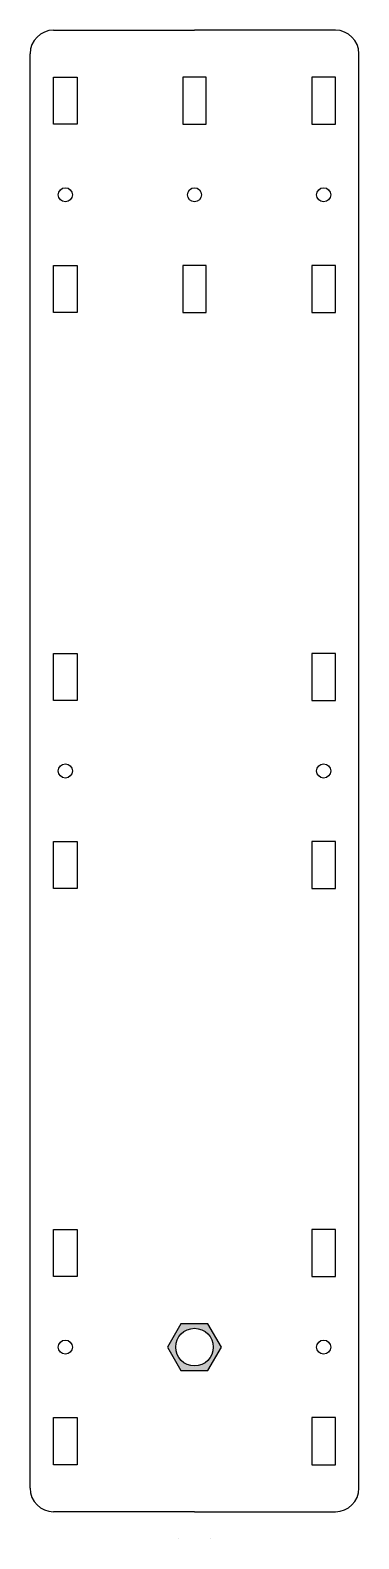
# Model space of a CAD drawing. Header units: inches. Extents: x -35 to 35, y -6 to 315.
import ezdxf

# ---------------------------------------------------------------- set-up
doc = ezdxf.new("R2010")
doc.units = ezdxf.units.IN
doc.header["$MEASUREMENT"] = 0
doc.layers.add('afterthought', color=7, linetype='Continuous')

msp = doc.modelspace()

# ---------------------------------------------------------------- hatches: boundary and pattern name
at = {"layer": 'afterthought'}
h = msp.add_hatch(color=256, dxfattribs=at)
h.dxf.hatch_style = 1
h.paths.add_polyline_path([(2.87, 39.98), (-2.88, 39.98), (-5.75, 35), (-2.88, 30.02), (2.87, 30.02), (5.75, 35)])
h.paths.add_polyline_path([(4, 35, -1), (-4, 35, -1)], flags=16)

# ---------------------------------------------------------------- linework, layer by layer
for p, q in [((-30, 315), (0, 315)), ((30, 315), (0, 315)), ((-35, 5), (-35, 310)), ((35, 5), (35, 310)), ((0, 0), (-30, 0)), ((0, 0), (30, 0)), ((-3.34, -5.76), (-3.34, -5.76)), ((3.34, -5.76), (3.34, -5.76))]:
    msp.add_line(p, q)
for points in [[(-25, 295), (-30, 295), (-30, 305), (-25, 305)], [(-2.5, 295), (2.5, 295), (2.5, 305), (-2.5, 305)], [(25, 295), (30, 295), (30, 305), (25, 305)], [(-25, 255), (-30, 255), (-30, 265), (-25, 265)], [(-2.5, 255), (2.5, 255), (2.5, 265), (-2.5, 265)], [(25, 255), (30, 255), (30, 265), (25, 265)], [(-25, 172.5), (-30, 172.5), (-30, 182.5), (-25, 182.5)], [(25, 172.5), (30, 172.5), (30, 182.5), (25, 182.5)], [(-25, 132.5), (-30, 132.5), (-30, 142.5), (-25, 142.5)], [(25, 132.5), (30, 132.5), (30, 142.5), (25, 142.5)], [(-25, 50), (-30, 50), (-30, 60), (-25, 60)], [(25, 50), (30, 50), (30, 60), (25, 60)], [(-2.88, 39.98), (-5.75, 35), (-2.88, 30.02), (2.87, 30.02), (5.75, 35), (2.87, 39.98)], [(-25, 10), (-30, 10), (-30, 20), (-25, 20)], [(25, 10), (30, 10), (30, 20), (25, 20)]]:
    msp.add_lwpolyline(points, close=True)
for centre, radius in [((-27.5, 280), 1.5), ((0, 280), 1.5), ((27.5, 280), 1.5), ((-27.5, 157.5), 1.5), ((27.5, 157.5), 1.5), ((0, 35), 4), ((-27.5, 35), 1.5), ((27.5, 35), 1.5)]:
    msp.add_circle(centre, radius)
for centre, start, end in [((-30, 310), 90, 180), ((30, 310), 0, 90), ((-30, 5), 180, 270), ((30, 5), 270, 0)]:
    msp.add_arc(centre, 5, start, end)

doc.saveas('drawing.dxf')
